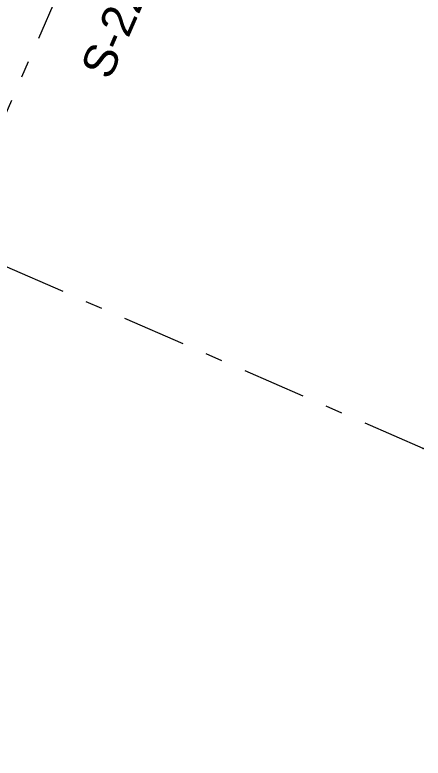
# Model space of a CAD drawing. Header units: millimetres. Extents: x -50172 to 90294, y -80883 to 25069.
# Drawn here: x 22550 to 25960, y -35962 to -29752 of the extents above; entities that cross this region are included whole.
import ezdxf
from ezdxf.enums import TextEntityAlignment as Align

# ---------------------------------------------------------------- set-up
doc = ezdxf.new("R2010")
doc.units = ezdxf.units.MM
doc.header["$MEASUREMENT"] = 0
doc.linetypes.add('Double Dashed', pattern=[1093.611073, 529.166651, -211.666656, 141.111112, -211.666656])
doc.layers.add('A-95-MC_Marker_Section_P2.Marker', color=7, linetype='Continuous')
doc.layers.add('New_A-15-MG_Structural_Grid_Phase_2', color=7, linetype='Continuous')
doc.layers.add('A-95-MC_Marker_Section_P2.Marker_Pen_No__6', color=7, linetype='Continuous', lineweight=35)
doc.layers.add('New_A-15-MG_Structural_Grid_Phase_2_Pen_No__222', color=7, linetype='Continuous', lineweight=13, true_color=0x65af33)
doc.styles.add('GENERATED_STYLE_4', font='')
doc.styles.get('GENERATED_STYLE_4').set_extended_font_data('Swis721 BT')

# ---------------------------------------------------------------- blocks, each defined once
blk = doc.blocks.new('Standard grid marker_37')
at = {"layer": 'New_A-15-MG_Structural_Grid_Phase_2_Pen_No__222', "linetype": 'Double Dashed'}
blk.add_line((20268.4, 0), (27450.4, 0), dxfattribs=at)
at = {"layer": 'New_A-15-MG_Structural_Grid_Phase_2_Pen_No__222', "style": 'GENERATED_STYLE_4'}
for tag, p in [('AC_MarkerText_1_0', (-500, 36.5)), ('AC_MarkerText_1_1', (27950.4, 36.5))]:
    blk.add_attdef(tag, text='', height=350, rotation=270, dxfattribs=at).set_placement(p, align=Align.MIDDLE_CENTER)
blk = doc.blocks.new('Standard grid marker_39')
at = {"layer": 'New_A-15-MG_Structural_Grid_Phase_2_Pen_No__222', "linetype": 'Double Dashed'}
blk.add_line((1000, 0), (47486.2, 0), dxfattribs=at)
blk.add_point((1000, 0), dxfattribs=at)
blk.add_point((1000, 0), dxfattribs=at)
at = {"layer": 'New_A-15-MG_Structural_Grid_Phase_2_Pen_No__222', "style": 'GENERATED_STYLE_4'}
for tag, p in [('AC_MarkerText_1_0', (-500, 43.3)), ('AC_MarkerText_1_1', (48986.2, 43.3))]:
    blk.add_attdef(tag, text='', height=350, rotation=180, dxfattribs=at).set_placement(p, align=Align.MIDDLE_CENTER)
blk = doc.blocks.new('Cutting Plane_2_1', base_point=(21934.2, -30055.5))
at = {"layer": 'A-95-MC_Marker_Section_P2.Marker_Pen_No__6', "insert": (23671.2, -29563.6), "char_height": 275, "attachment_point": 9, "rotation": 66.44041, "style": 'GENERATED_STYLE_4'}
blk.add_mtext('\\A1;{\\fSwis721 BT|b0|i0|c0|p34;S-22}', dxfattribs=at)

msp = doc.modelspace()

# ---------------------------------------------------------------- block references
at = {"layer": 'A-95-MC_Marker_Section_P2.Marker'}
msp.add_blockref('Cutting Plane_2_1', (21934.2, -30055.5), dxfattribs=at)
at = {"layer": 'New_A-15-MG_Structural_Grid_Phase_2', "color": 8, "linetype": 'Continuous', "lineweight": 15, "zscale": 1000}
for name, p, rotation in [('Standard grid marker_39', (26876.4, -33774.9), 156.4404115839929), ('Standard grid marker_37', (12025.6, -54541), 66.44041158399293)]:
    msp.add_blockref(name, p, dxfattribs=dict(at, rotation=rotation))

doc.saveas('drawing.dxf')
